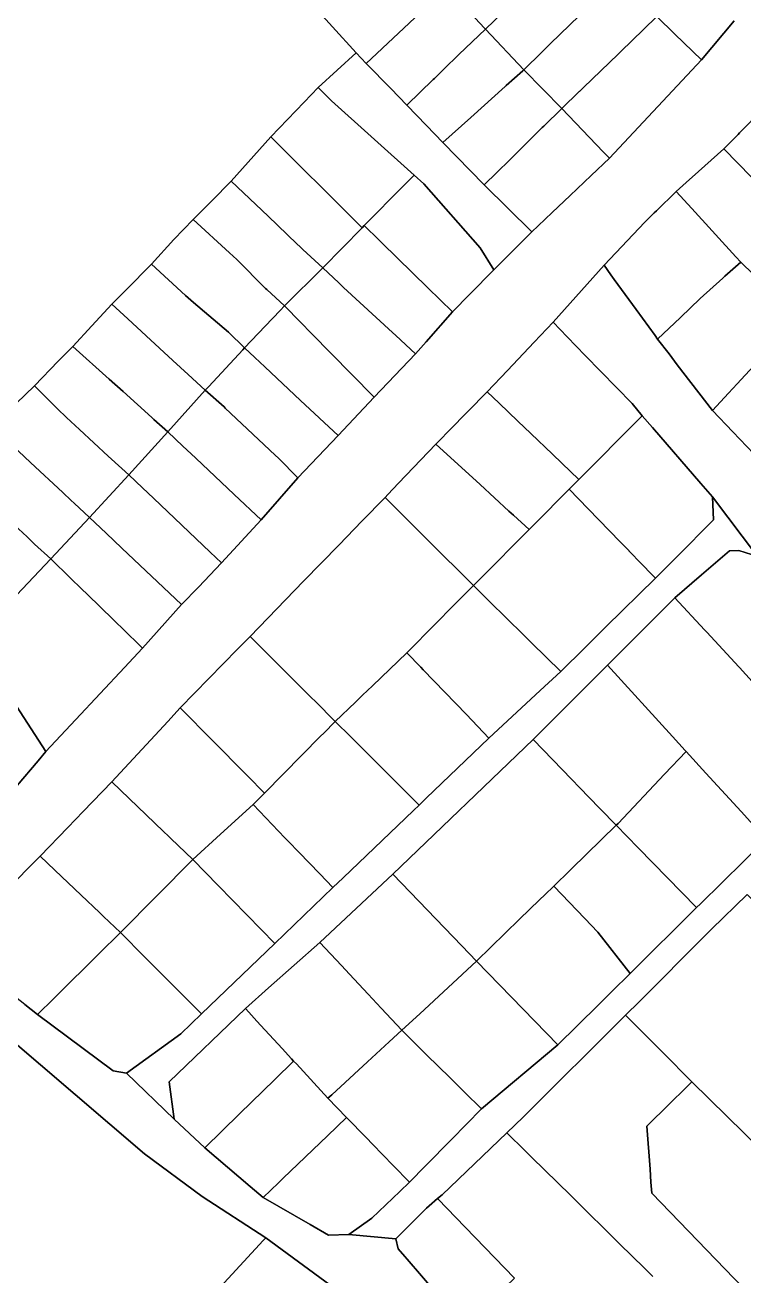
# Model space of a CAD drawing. Header units: inches. Extents: x 469561 to 471650, y 1000291 to 1003909.
# Drawn here: x 470900.6 to 471046.5, y 1000638 to 1000891.8 of the extents above; entities that cross this region are included whole.
import ezdxf

# ---------------------------------------------------------------- set-up
doc = ezdxf.new("R2010")
doc.units = ezdxf.units.IN
doc.header["$MEASUREMENT"] = 0
doc.layers.add('Gulele_10_08_New_Parcel', color=7, linetype='Continuous')

msp = doc.modelspace()

# ---------------------------------------------------------------- linework, layer by layer
at = {"layer": 'Gulele_10_08_New_Parcel'}
for points in [[(470986.2435, 1000899.2936), (470989.2101, 1000902.2234), (470989.5684, 1000902.5772), (470990.2793, 1000903.2793), (470990.8044, 1000903.7859), (470996.53, 1000909.3099), (470996.8093, 1000909.5793), (471002.8412, 1000916.5931), (471006.0794, 1000913.7277), (471010.5591, 1000909.7636), (471012.2435, 1000908.2731), (471007.0736, 1000903.3566), (471006.1258, 1000902.4552), (470999.1306, 1000895.8028), (470997.5545, 1000894.304), (470994.0292, 1000890.9514), (470993.8449, 1000891.1489)], [(470958.1973, 1000896.7063), (470965.7004, 1000903.4653), (470967.2567, 1000904.8673), (470968.3614, 1000905.8624), (470974.5667, 1000911.4523), (470978.1398, 1000907.7317), (470980.0081, 1000905.7863), (470986.2435, 1000899.2936), (470982.0561, 1000895.3855), (470981.8899, 1000895.2304), (470969.8143, 1000883.9603), (470967.8156, 1000886.1532)], [(470994.0292, 1000890.9514), (470997.5545, 1000894.304), (470999.1306, 1000895.8028), (471006.1258, 1000902.4552), (471007.0736, 1000903.3566), (471012.2435, 1000908.2731), (471015.1107, 1000905.5987), (471020.2929, 1000900.7648), (471014.7211, 1000895.3132), (471013.8638, 1000894.4744), (471013.0385, 1000893.6669), (471007.2695, 1000888.0224), (471006.8443, 1000887.6063), (471005.474, 1000886.2657), (471001.8404, 1000882.7104)], [(470969.8143, 1000883.9603), (470981.8899, 1000895.2304), (470982.0561, 1000895.3855), (470986.2435, 1000899.2936), (470993.8449, 1000891.1489), (470994.0292, 1000890.9514), (470988.6613, 1000885.762), (470985.5952, 1000882.7979), (470984.9355, 1000882.1602), (470983.6728, 1000880.9395), (470983.4123, 1000880.6876), (470978.0888, 1000875.5411), (470974.8058, 1000878.8815)], [(471001.8404, 1000882.7104), (471005.474, 1000886.2657), (471006.8443, 1000887.6063), (471007.2695, 1000888.0224), (471013.0385, 1000893.6669), (471013.8638, 1000894.4744), (471014.7211, 1000895.3132), (471020.2929, 1000900.7648), (471025.8456, 1000896.0147), (471028.8093, 1000893.4793), (471026.1155, 1000890.8755), (471021.5154, 1000886.429), (471020.9547, 1000885.887), (471013.9633, 1000879.1292), (471013.1939, 1000878.3855), (471013.0631, 1000878.2591), (471009.5421, 1000874.8557)], [(471009.5421, 1000874.8557), (471013.0631, 1000878.2591), (471013.1939, 1000878.3855), (471013.9633, 1000879.1292), (471020.9547, 1000885.887), (471021.5154, 1000886.429), (471026.1155, 1000890.8755), (471028.8093, 1000893.4793), (471032.4951, 1000889.9244), (471037.9034, 1000884.7084), (471019.2142, 1000864.7266), (471017.9435, 1000866.0573)], [(470978.0888, 1000875.5411), (470983.4123, 1000880.6876), (470983.6728, 1000880.9395), (470984.9355, 1000882.1602), (470985.5952, 1000882.7979), (470988.6613, 1000885.762), (470994.0292, 1000890.9514), (471001.8404, 1000882.7104), (471001.601, 1000882.4762), (470998.2799, 1000879.4933), (470998.073, 1000879.3075), (470991.0867, 1000873.0328), (470985.4, 1000867.9253), (470982.084, 1000871.3794)], [(470960.0817, 1000879.1002), (470967.8156, 1000886.1532), (470969.8143, 1000883.9603), (470974.8058, 1000878.8815), (470978.0888, 1000875.5411), (470982.084, 1000871.3794), (470985.4, 1000867.9253), (470993.7774, 1000859.3194), (471003.4495, 1000849.7996), (470995.737, 1000842.1173), (470992.9993, 1000846.5793), (470981.5293, 1000859.5793), (470979.5941, 1000861.294), (470962.7793, 1000876.3793), (470961.6314, 1000877.5371)], [(471042.4098, 1000866.6766), (471045.3393, 1000869.5793), (471045.6452, 1000869.8894), (471059.8393, 1000884.2793), (471067.9993, 1000877.7793), (471068.5593, 1000877.3253), (471072.8093, 1000873.8793), (471068.4701, 1000869.0838), (471067.0474, 1000867.5114), (471065.6566, 1000865.9743), (471060.1052, 1000859.8391), (471058.0909, 1000857.613), (471057.9113, 1000857.4145), (471057.3412, 1000856.8705), (471054.5648, 1000854.2214), (471053.4077, 1000855.4071), (471045.2965, 1000863.7186)], [(470985.4, 1000867.9253), (470991.0867, 1000873.0328), (470998.073, 1000879.3075), (470998.2799, 1000879.4933), (471001.601, 1000882.4762), (471001.8404, 1000882.7104), (471009.5421, 1000874.8557), (471005.911, 1000871.2773), (471005.5791, 1000870.9502), (470999.5006, 1000864.9597), (470998.9636, 1000864.4305), (470996.3764, 1000861.8808), (470993.7774, 1000859.3194)], [(470950.4753, 1000869.0597), (470957.2166, 1000876.1057), (470960.0817, 1000879.1002), (470961.6314, 1000877.5371), (470962.7793, 1000876.3793), (470979.5941, 1000861.294), (470978.0415, 1000859.7368), (470977.4996, 1000859.1933), (470969.4093, 1000851.0793), (470968.9886, 1000850.6491), (470965.7669, 1000853.8529), (470962.8948, 1000856.709), (470955.1328, 1000864.428)], [(470993.7774, 1000859.3194), (470996.3764, 1000861.8808), (470998.9636, 1000864.4305), (470999.5006, 1000864.9597), (471005.5791, 1000870.9502), (471005.911, 1000871.2773), (471009.5421, 1000874.8557), (471017.9435, 1000866.0573), (471019.2142, 1000864.7266), (471015.5306, 1000861.2388), (471011.2685, 1000857.2032), (471007.6056, 1000853.7349), (471004.7469, 1000851.028), (471003.4495, 1000849.7996)], [(470942.4241, 1000860.0755), (470950.4753, 1000869.0597), (470955.1328, 1000864.428), (470962.8948, 1000856.709), (470965.7669, 1000853.8529), (470968.9886, 1000850.6491), (470960.9993, 1000842.4793), (470956.982, 1000846.2503), (470956.4026, 1000846.7943), (470955.7793, 1000847.3793), (470949.9104, 1000852.9586)], [(471032.7682, 1000857.977), (471034.7808, 1000859.793), (471037.2846, 1000862.0522), (471042.4098, 1000866.6766), (471045.2965, 1000863.7186), (471053.4077, 1000855.4071), (471054.5648, 1000854.2214), (471058.0574, 1000850.7809), (471061.4009, 1000847.4873), (471065.4224, 1000843.5259), (471066.8548, 1000842.1149), (471057.5355, 1000832.3106), (471051.9295, 1000837.781), (471051.0319, 1000838.6568), (471045.8741, 1000843.6898), (471044.8907, 1000844.7618), (471035.9283, 1000854.532)], [(470969.4093, 1000851.0793), (470977.4996, 1000859.1933), (470978.0415, 1000859.7368), (470979.5941, 1000861.294), (470981.5293, 1000859.5793), (470992.9993, 1000846.5793), (470995.737, 1000842.1173), (470990.8782, 1000837.1537), (470987.3793, 1000833.5793), (470984.8525, 1000836.04), (470982.3724, 1000838.4553), (470972.9736, 1000847.6082), (470972.4761, 1000848.0927)], [(470934.7078, 1000852.287), (470938.4893, 1000856.1039), (470942.4241, 1000860.0755), (470949.9104, 1000852.9586), (470955.7793, 1000847.3793), (470956.4026, 1000846.7943), (470956.982, 1000846.2503), (470960.9993, 1000842.4793), (470953.2493, 1000834.7793), (470949.6293, 1000838.0793), (470949.4186, 1000838.2929), (470943.603, 1000844.1887), (470942.109, 1000845.5488)], [(471018.1593, 1000843.0793), (471026.3793, 1000851.7793), (471028.2903, 1000853.6338), (471028.7493, 1000854.0793), (471032.7682, 1000857.977), (471035.9283, 1000854.532), (471044.8907, 1000844.7618), (471045.8741, 1000843.6898), (471042.6534, 1000840.7977), (471042.2292, 1000840.4168), (471037.6055, 1000836.265), (471033.6128, 1000832.4549), (471028.9995, 1000828.0527), (471028.4993, 1000828.7793), (471024.6249, 1000834.0567), (471020.1565, 1000840.1432), (471019.4693, 1000841.0793)], [(470926.2518, 1000843.2803), (470930.7793, 1000848.2793), (470934.7078, 1000852.287), (470942.109, 1000845.5488), (470943.603, 1000844.1887), (470949.4186, 1000838.2929), (470949.6293, 1000838.0793), (470953.2493, 1000834.7793), (470952.3925, 1000833.8824), (470949.3236, 1000830.6699), (470945.1293, 1000826.2793), (470941.8996, 1000829.425), (470934.7553, 1000835.4496), (470933.1645, 1000836.9146)], [(470960.9993, 1000842.4793), (470968.9886, 1000850.6491), (470969.4093, 1000851.0793), (470972.4761, 1000848.0927), (470972.9736, 1000847.6082), (470982.3724, 1000838.4553), (470984.8525, 1000836.04), (470987.3793, 1000833.5793), (470981.9884, 1000827.5261), (470979.8093, 1000825.0793), (470975.8265, 1000828.7635), (470975.1633, 1000829.3771), (470965.2552, 1000838.5425), (470964.2508, 1000839.4716)], [(471028.9995, 1000828.0527), (471033.6128, 1000832.4549), (471037.6055, 1000836.265), (471042.2292, 1000840.4168), (471042.6534, 1000840.7977), (471045.8741, 1000843.6898), (471051.0319, 1000838.6568), (471051.9295, 1000837.781), (471057.5355, 1000832.3106), (471054.9393, 1000829.5793), (471053.7416, 1000828.2816), (471051.7176, 1000826.0886), (471050.9412, 1000825.2474), (471045.1267, 1000818.9473), (471043.4022, 1000817.0788), (471040.1367, 1000813.5406), (471032.9957, 1000822.8455), (471031.3171, 1000825.0328)], [(470918.193, 1000835.1482), (470921.0947, 1000838.0762), (470926.2518, 1000843.2803), (470933.1645, 1000836.9146), (470934.7553, 1000835.4496), (470941.8996, 1000829.425), (470945.1293, 1000826.2793), (470944.7653, 1000825.888), (470937.8529, 1000818.4572), (470937.1293, 1000817.6793), (470933.6832, 1000820.8583), (470930.5884, 1000823.7133), (470925.169, 1000828.7128), (470921.4353, 1000832.1571)], [(470953.2493, 1000834.7793), (470960.9993, 1000842.4793), (470964.2508, 1000839.4716), (470965.2552, 1000838.5425), (470975.1633, 1000829.3771), (470975.8265, 1000828.7635), (470979.8093, 1000825.0793), (470971.4393, 1000816.2793), (470966.8567, 1000820.94), (470958.7246, 1000829.2107), (470956.4654, 1000831.5084)], [(470910.2742, 1000826.5789), (470914.1476, 1000830.7705), (470918.193, 1000835.1482), (470921.4353, 1000832.1571), (470925.169, 1000828.7128), (470930.5884, 1000823.7133), (470933.6832, 1000820.8583), (470937.1293, 1000817.6793), (470929.5406, 1000809.2447), (470926.7526, 1000811.7531), (470926.3057, 1000812.1551), (470920.4908, 1000817.3869), (470917.6481, 1000819.9445)], [(470945.1293, 1000826.2793), (470949.3236, 1000830.6699), (470952.3925, 1000833.8824), (470953.2493, 1000834.7793), (470956.4654, 1000831.5084), (470958.7246, 1000829.2107), (470966.8567, 1000820.94), (470971.4393, 1000816.2793), (470964.1293, 1000808.4793), (470956.5234, 1000815.6049), (470949.2373, 1000822.4307), (470947.2395, 1000824.3024)], [(470994.4069, 1000817.3607), (470998.5166, 1000821.6976), (471000.6846, 1000823.9854), (471003.9302, 1000827.4104), (471007.7681, 1000831.4605), (471010.6314, 1000828.522), (471014.3184, 1000824.7383), (471023.8302, 1000814.977), (471025.8593, 1000812.5119), (471022.3603, 1000808.9947), (471022.0646, 1000808.6975), (471016.2358, 1000802.8385), (471012.9942, 1000799.58), (471009.5321, 1000802.8919), (471007.6512, 1000804.6911), (471003.2494, 1000808.9019), (471000.6357, 1000811.4022), (470996.7984, 1000815.073)], [(471040.1367, 1000813.5406), (471043.4022, 1000817.0788), (471045.1267, 1000818.9473), (471050.9412, 1000825.2474), (471051.7176, 1000826.0886), (471053.7416, 1000828.2816), (471054.9393, 1000829.5793), (471056.2652, 1000828.2457), (471057.8128, 1000826.689), (471067.4735, 1000816.9718), (471064.2683, 1000813.9013), (471054.0864, 1000804.1471), (471048.6865, 1000804.6534), (471048.5563, 1000804.7887), (471044.292, 1000809.2213)], [(470902.4993, 1000818.5793), (470907.3224, 1000823.5418), (470910.2742, 1000826.5789), (470917.6481, 1000819.9445), (470920.4908, 1000817.3869), (470926.3057, 1000812.1551), (470926.7526, 1000811.7531), (470929.5406, 1000809.2447), (470921.6399, 1000800.5324), (470918.0998, 1000803.7128), (470917.4693, 1000804.2793), (470911.634, 1000809.697), (470908.9929, 1000812.1491), (470907.1293, 1000813.8793)], [(470937.1293, 1000817.6793), (470937.8529, 1000818.4572), (470944.7653, 1000825.888), (470945.1293, 1000826.2793), (470947.2395, 1000824.3024), (470949.2373, 1000822.4307), (470956.5234, 1000815.6049), (470964.1293, 1000808.4793), (470955.9393, 1000799.8793), (470951.9993, 1000803.8793), (470951.3247, 1000804.5154), (470941.198, 1000814.0637), (470940.9693, 1000814.2793)], [(470894.2493, 1000809.9793), (470896.3762, 1000812.3426), (470898.5031, 1000814.7058), (470898.7493, 1000814.9793), (470902.4993, 1000818.5793), (470907.1293, 1000813.8793), (470908.9929, 1000812.1491), (470911.634, 1000809.697), (470917.4693, 1000804.2793), (470918.0998, 1000803.7128), (470921.6399, 1000800.5324), (470913.6267, 1000791.8793), (470910.5673, 1000794.737), (470909.9316, 1000795.3308), (470908.2337, 1000796.9168), (470901.7063, 1000803.0138)], [(470929.5406, 1000809.2447), (470937.1293, 1000817.6793), (470940.9693, 1000814.2793), (470941.198, 1000814.0637), (470951.3247, 1000804.5154), (470951.9993, 1000803.8793), (470955.9393, 1000799.8793), (470948.4804, 1000791.3871), (470943.034, 1000796.5223), (470935.2281, 1000803.8821), (470933.4493, 1000805.5593), (470932.6326, 1000806.3294)], [(470983.9998, 1000806.7522), (470984.7552, 1000807.5222), (470986.6382, 1000809.4417), (470994.4069, 1000817.3607), (470996.7984, 1000815.073), (471000.6357, 1000811.4022), (471003.2494, 1000808.9019), (471007.6512, 1000804.6911), (471009.5321, 1000802.8919), (471012.9942, 1000799.58), (471011.0293, 1000797.5793), (471004.0187, 1000790.5297), (471002.8959, 1000789.4006), (470999.7259, 1000792.3115), (470998.8172, 1000793.1459), (470992.955, 1000798.5289)], [(471011.0293, 1000797.5793), (471012.9942, 1000799.58), (471016.2358, 1000802.8385), (471022.0646, 1000808.6975), (471022.3603, 1000808.9947), (471025.8593, 1000812.5119), (471027.9383, 1000810.114), (471037.7717, 1000798.7725), (471040.1559, 1000796.0226), (471040.3093, 1000791.3793), (471038.7191, 1000789.7705), (471034.4245, 1000785.4258), (471028.586, 1000779.5192), (471027.8939, 1000780.2311), (471025.6999, 1000782.488), (471023.2149, 1000785.0443), (471023.1263, 1000785.1354), (471021.4244, 1000786.8861), (471014.8739, 1000793.6245)], [(470886.8448, 1000800.9653), (470894.2493, 1000809.9793), (470901.7063, 1000803.0138), (470908.2337, 1000796.9168), (470909.9316, 1000795.3308), (470910.5673, 1000794.737), (470913.6267, 1000791.8793), (470905.7788, 1000783.4543), (470902.5212, 1000786.467), (470900.9725, 1000787.8993), (470893.8879, 1000794.4515), (470892.2588, 1000795.9582)], [(470921.6399, 1000800.5324), (470929.5406, 1000809.2447), (470932.6326, 1000806.3294), (470933.4493, 1000805.5593), (470935.2281, 1000803.8821), (470943.034, 1000796.5223), (470948.4804, 1000791.3871), (470940.4716, 1000782.6748), (470938.1766, 1000784.8511), (470926.6335, 1000795.7971), (470924.4375, 1000797.8795)], [(470973.6599, 1000795.9423), (470974.2001, 1000796.5071), (470976.383, 1000798.7891), (470983.9998, 1000806.7522), (470992.955, 1000798.5289), (470998.8172, 1000793.1459), (470999.7259, 1000792.3115), (471002.8959, 1000789.4006), (470992.9728, 1000779.4223), (470991.5952, 1000778.037), (470982.3022, 1000787.3144)], [(470878.8359, 1000793.4435), (470886.8448, 1000800.9653), (470892.2588, 1000795.9582), (470893.8879, 1000794.4515), (470900.9725, 1000787.8993), (470902.5212, 1000786.467), (470905.7788, 1000783.4543), (470897.7193, 1000774.8793), (470894.5619, 1000777.9833), (470893.8324, 1000778.7005), (470892.8674, 1000779.6492), (470886.7786, 1000785.6351)], [(470913.6267, 1000791.8793), (470921.6399, 1000800.5324), (470924.4375, 1000797.8795), (470926.6335, 1000795.7971), (470938.1766, 1000784.8511), (470940.4716, 1000782.6748), (470935.7919, 1000777.7399), (470932.3545, 1000774.233), (470920.2475, 1000785.6408), (470917.0489, 1000788.6547)], [(470946.266, 1000767.7427), (470957.1354, 1000778.9318), (470964.313, 1000786.3205), (470968.9724, 1000791.1169), (470973.6599, 1000795.9423), (470982.3022, 1000787.3144), (470991.5952, 1000778.037), (470988.0305, 1000774.4443), (470978.6641, 1000765.0045), (470978.09, 1000764.4259), (470971.1067, 1000757.7299), (470969.0932, 1000755.7994), (470967.6474, 1000754.413), (470963.5536, 1000750.4877), (470959.4397, 1000754.5938), (470958.7326, 1000755.2996), (470953.7509, 1000760.2719), (470950.6225, 1000763.3945)], [(470991.5952, 1000778.037), (470992.9728, 1000779.4223), (471002.8959, 1000789.4006), (471004.0187, 1000790.5297), (471011.0293, 1000797.5793), (471014.8739, 1000793.6245), (471021.4244, 1000786.8861), (471023.1263, 1000785.1354), (471023.2149, 1000785.0443), (471025.6999, 1000782.488), (471027.8939, 1000780.2311), (471028.586, 1000779.5192), (471018.5047, 1000769.6402), (471015.0466, 1000766.2515), (471014.1937, 1000765.4157), (471009.3173, 1000760.6371), (471003.4001, 1000766.4468), (471001.5604, 1000768.253), (470998.5069, 1000771.251), (470994.6902, 1000774.9983)], [(470905.7788, 1000783.4543), (470913.6267, 1000791.8793), (470917.0489, 1000788.6547), (470920.2475, 1000785.6408), (470932.3545, 1000774.233), (470924.3998, 1000765.3584), (470920.2702, 1000769.3715), (470919.1145, 1000770.4946), (470918.4341, 1000771.1558), (470913.2341, 1000776.2092), (470912.035, 1000777.3746), (470909.7813, 1000779.5647)], [(470860.052, 1000780.4475), (470866.4127, 1000788.2596), (470870.0153, 1000785.3264), (470873.1014, 1000782.4872), (470878.7656, 1000777.2761), (470880.9364, 1000775.279), (470885.0797, 1000771.4671), (470886.1884, 1000770.4471), (470888.9341, 1000767.9211), (470890.308, 1000766.6571), (470893.5346, 1000761.6968), (470893.7141, 1000761.4209), (470904.8105, 1000744.3622), (470903.2054, 1000742.4734), (470898.984, 1000737.5059), (470882.8946, 1000751.6986), (470867.6554, 1000762.2941), (470866.803, 1000766.0625), (470866.4127, 1000767.7881), (470865.6477, 1000769.3106), (470864.5039, 1000771.587), (470861.7388, 1000777.0904)], [(471032.4693, 1000775.5793), (471037.8889, 1000780.2241), (471043.5661, 1000785.0897), (471045.476, 1000785.1661), (471048.0599, 1000784.3392), (471049.2957, 1000783.9438), (471050.2903, 1000782.7715), (471058.3574, 1000773.2625), (471060.3793, 1000770.8793), (471060.8948, 1000770.2597), (471058.5521, 1000768.1111), (471048.1593, 1000758.5793), (471045.6062, 1000761.4266), (471045.4693, 1000761.5793), (471038.9692, 1000768.5795), (471038.4988, 1000769.086)], [(470890.308, 1000766.6571), (470897.7193, 1000774.8793), (470905.7788, 1000783.4543), (470909.7813, 1000779.5647), (470912.035, 1000777.3746), (470913.2341, 1000776.2092), (470918.4341, 1000771.1558), (470919.1145, 1000770.4946), (470920.2702, 1000769.3715), (470924.3998, 1000765.3584), (470920.7357, 1000761.4311), (470910.8981, 1000750.887), (470908.781, 1000748.6179), (470904.8105, 1000744.3622), (470893.7141, 1000761.4209), (470893.5346, 1000761.6968)], [(470978.09, 1000764.4259), (470978.6641, 1000765.0045), (470988.0305, 1000774.4443), (470991.5952, 1000778.037), (470994.6902, 1000774.9983), (470998.5069, 1000771.251), (471001.5604, 1000768.253), (471003.4001, 1000766.4468), (471009.3173, 1000760.6371), (471005.167, 1000756.7772), (470994.756, 1000747.0946), (470990.1678, 1000751.866), (470981.4267, 1000760.956), (470980.8921, 1000761.5119)], [(471018.8093, 1000761.8793), (471022.3139, 1000765.3942), (471032.4693, 1000775.5793), (471038.4988, 1000769.086), (471038.9692, 1000768.5795), (471045.4693, 1000761.5793), (471045.6062, 1000761.4266), (471048.1593, 1000758.5793), (471048.8731, 1000757.882), (471050.9807, 1000755.8233), (471057.7745, 1000749.1869), (471060.1202, 1000746.8956), (471066.2793, 1000740.8793), (471051.05, 1000726.5721), (471045.9238, 1000732.1859), (471038.8027, 1000739.9843), (471034.786, 1000744.383), (471034.6127, 1000744.5728), (471032.035, 1000747.3956)], [(470932.099, 1000753.24), (470943.6972, 1000765.113), (470946.266, 1000767.7427), (470950.6225, 1000763.3945), (470953.7509, 1000760.2719), (470958.7326, 1000755.2996), (470959.4397, 1000754.5938), (470963.5536, 1000750.4877), (470961.2024, 1000748.1037), (470960.5891, 1000747.4818), (470949.2037, 1000735.9373), (470948.5862, 1000736.5619), (470946.3273, 1000738.847), (470942.6325, 1000742.5845), (470941.4109, 1000743.8203), (470938.7535, 1000746.5085)], [(470963.5536, 1000750.4877), (470967.6474, 1000754.413), (470969.0932, 1000755.7994), (470971.1067, 1000757.7299), (470978.09, 1000764.4259), (470980.8921, 1000761.5119), (470981.4267, 1000760.956), (470990.1678, 1000751.866), (470994.756, 1000747.0946), (470982.0211, 1000734.8903), (470980.5932, 1000733.5219), (470978.4186, 1000735.6871), (470976.5928, 1000737.505), (470975.867, 1000738.2276), (470972.4956, 1000741.5844), (470966.7018, 1000747.3531)], [(471003.7466, 1000746.8345), (471004.1, 1000747.1741), (471018.8093, 1000761.8793), (471032.035, 1000747.3956), (471034.6127, 1000744.5728), (471034.786, 1000744.383), (471030.3999, 1000739.7527), (471020.9534, 1000729.7803), (471020.5849, 1000729.4216), (471017.3371, 1000732.7802), (471015.056, 1000735.1392), (471009.7039, 1000740.6739)], [(470918.2006, 1000738.2001), (470929.5458, 1000750.4771), (470932.099, 1000753.24), (470938.7535, 1000746.5085), (470941.4109, 1000743.8203), (470942.6325, 1000742.5845), (470946.3273, 1000738.847), (470948.5862, 1000736.5619), (470949.2037, 1000735.9373), (470946.8965, 1000733.5979), (470940.2701, 1000727.5758), (470934.6379, 1000722.4572), (470930.191, 1000726.7162), (470929.6758, 1000727.2097), (470928.7131, 1000728.1317)], [(470946.8965, 1000733.5979), (470949.2037, 1000735.9373), (470960.5891, 1000747.4818), (470961.2024, 1000748.1037), (470963.5536, 1000750.4877), (470966.7018, 1000747.3531), (470972.4956, 1000741.5844), (470975.867, 1000738.2276), (470976.5928, 1000737.505), (470978.4186, 1000735.6871), (470980.5932, 1000733.5219), (470979.4496, 1000732.4312), (470977.8215, 1000730.8783), (470965.1303, 1000718.7737), (470963.0373, 1000716.7774), (470960.3911, 1000719.535), (470956.1406, 1000723.9645), (470954.0633, 1000726.1292), (470953.3272, 1000726.8964)], [(470975.2697, 1000719.4671), (471003.7466, 1000746.8345), (471009.7039, 1000740.6739), (471015.056, 1000735.1392), (471017.3371, 1000732.7802), (471020.5849, 1000729.4216), (471011.505, 1000720.5832), (471011.2145, 1000720.3004), (471007.9034, 1000717.0774), (471006.0688, 1000715.2916), (471005.0273, 1000714.2778), (471000.9705, 1000710.3289), (470992.2292, 1000701.8201), (470989.228, 1000704.9429)], [(471020.5849, 1000729.4216), (471020.9534, 1000729.7803), (471030.3999, 1000739.7527), (471034.786, 1000744.383), (471038.8027, 1000739.9843), (471045.9238, 1000732.1859), (471051.05, 1000726.5721), (471046.5154, 1000722.1284), (471037.6893, 1000713.4793), (471036.901, 1000712.6998), (471025.0526, 1000724.8429)], [(470903.6308, 1000723.1603), (470909.2626, 1000728.9738), (470912.3795, 1000732.1912), (470918.2006, 1000738.2001), (470928.7131, 1000728.1317), (470929.6758, 1000727.2097), (470930.191, 1000726.7162), (470934.6379, 1000722.4572), (470919.9463, 1000707.6505), (470916.5033, 1000710.9235), (470915.6645, 1000711.7208), (470911.9897, 1000715.2142), (470906.602, 1000720.3358)], [(470934.6379, 1000722.4572), (470940.2701, 1000727.5758), (470946.8965, 1000733.5979), (470953.3272, 1000726.8964), (470954.0633, 1000726.1292), (470956.1406, 1000723.9645), (470960.3911, 1000719.535), (470963.0373, 1000716.7774), (470951.31, 1000705.4228), (470948.4977, 1000708.2962), (470939.7595, 1000717.2243)], [(471007.9034, 1000717.0774), (471011.2145, 1000720.3004), (471011.505, 1000720.5832), (471020.5849, 1000729.4216), (471025.0526, 1000724.8429), (471036.901, 1000712.6998), (471023.4081, 1000699.359), (471016.825, 1000707.7529), (471014.2202, 1000710.4753)], [(470889.5309, 1000708.9262), (470903.6308, 1000723.1603), (470906.602, 1000720.3358), (470911.9897, 1000715.2142), (470915.6645, 1000711.7208), (470916.5033, 1000710.9235), (470919.9463, 1000707.6505), (470919.4773, 1000707.1871), (470916.0608, 1000703.8114), (470906.3925, 1000694.2587), (470903.0936, 1000690.9992), (470900.5157, 1000693.0208), (470890.3366, 1000701.0034), (470889.6998, 1000707.265)], [(470919.9463, 1000707.6505), (470934.6379, 1000722.4572), (470939.7595, 1000717.2243), (470948.4977, 1000708.2962), (470951.31, 1000705.4228), (470936.3793, 1000691.1793), (470924.9023, 1000702.683)], [(470960.4492, 1000705.6398), (470975.2697, 1000719.4671), (470989.228, 1000704.9429), (470992.2292, 1000701.8201), (470980.6885, 1000691.1534), (470977.0781, 1000687.8165), (470972.9011, 1000692.2935), (470970.2413, 1000695.1444), (470966.4242, 1000699.2356), (470964.8107, 1000700.965)], [(470992.2292, 1000701.8201), (471000.9705, 1000710.3289), (471005.0273, 1000714.2778), (471006.0688, 1000715.2916), (471007.9034, 1000717.0774), (471014.2202, 1000710.4753), (471016.825, 1000707.7529), (471023.4081, 1000699.359), (471019.6783, 1000695.6712), (471017.1123, 1000693.1341), (471012.6324, 1000688.7046), (471008.741, 1000684.8571)], [(471022.5006, 1000690.8854), (471023.2352, 1000691.6169), (471024.5496, 1000692.9313), (471039.4939, 1000707.8755), (471039.9401, 1000708.3217), (471047.1893, 1000715.3793), (471058.4949, 1000703.8472), (471065.9496, 1000696.2433), (471066.8012, 1000695.4109), (471083.3418, 1000679.242), (471089.3393, 1000673.3793), (471064.7093, 1000649.968), (471064.296, 1000649.5757), (471035.9494, 1000677.3514), (471030.0759, 1000683.3348)], [(470903.0936, 1000690.9992), (470906.3925, 1000694.2587), (470916.0608, 1000703.8114), (470919.4773, 1000707.1871), (470919.9463, 1000707.6505), (470924.9023, 1000702.683), (470936.3793, 1000691.1793), (470932.1893, 1000687.0793), (470921.1548, 1000679.1151), (470918.4948, 1000679.5636)], [(470945.3179, 1000692.228), (470950.0228, 1000696.3983), (470960.4492, 1000705.6398), (470964.8107, 1000700.965), (470966.4242, 1000699.2356), (470970.2413, 1000695.1444), (470972.9011, 1000692.2935), (470977.0781, 1000687.8165), (470974.5203, 1000685.4665), (470970.1194, 1000681.4232), (470962.8371, 1000674.7326), (470962.0535, 1000674.0126), (470955.653, 1000680.9791), (470955.1034, 1000681.5772), (470954.6917, 1000682.0253), (470952.7914, 1000684.0937), (470948.467, 1000688.8004), (470947.6572, 1000689.6818), (470946.0176, 1000691.4664)], [(470977.0781, 1000687.8165), (470980.6885, 1000691.1534), (470992.2292, 1000701.8201), (471008.741, 1000684.8571), (470993.2493, 1000671.8793), (470989.7952, 1000675.2834), (470986.8223, 1000678.2133), (470982.1756, 1000682.7927), (470980.2463, 1000684.6941)], [(470929.8093, 1000677.3793), (470945.3179, 1000692.228), (470946.0176, 1000691.4664), (470947.6572, 1000689.6818), (470948.467, 1000688.8004), (470952.7914, 1000684.0937), (470954.6917, 1000682.0253), (470955.1034, 1000681.5772), (470951.283, 1000677.845), (470944.1272, 1000670.8546), (470937.0893, 1000663.9793), (470930.8793, 1000669.7793)], [(470962.0535, 1000674.0126), (470962.8371, 1000674.7326), (470970.1194, 1000681.4232), (470974.5203, 1000685.4665), (470977.0781, 1000687.8165), (470980.2463, 1000684.6941), (470982.1756, 1000682.7927), (470986.8223, 1000678.2133), (470989.7952, 1000675.2834), (470993.2493, 1000671.8793), (470987.146, 1000665.6573), (470981.8884, 1000660.2974), (470978.6311, 1000656.9767), (470975.3354, 1000660.3636), (470971.081, 1000664.7356), (470969.8774, 1000665.9724), (470965.8556, 1000670.1054)], [(470937.0893, 1000663.9793), (470944.1272, 1000670.8546), (470951.283, 1000677.845), (470955.1034, 1000681.5772), (470955.653, 1000680.9791), (470962.0535, 1000674.0126), (470965.8556, 1000670.1054), (470961.9693, 1000666.3929), (470953.0041, 1000657.8284), (470952.0236, 1000656.8917), (470948.9137, 1000653.9209), (470946.2904, 1000656.1524)], [(471026.8093, 1000668.3793), (471031.3986, 1000672.8843), (471034.7279, 1000676.1523), (471035.9494, 1000677.3514), (471064.296, 1000649.5757), (471063.9754, 1000649.2714), (471060.7964, 1000646.2539), (471048.285, 1000633.6128), (471027.8189, 1000654.7439), (471027.6516, 1000657.0037), (471027.4561, 1000659.6437)], [(470948.9137, 1000653.9209), (470952.0236, 1000656.8917), (470953.0041, 1000657.8284), (470961.9693, 1000666.3929), (470965.8556, 1000670.1054), (470969.8774, 1000665.9724), (470971.081, 1000664.7356), (470975.3354, 1000660.3636), (470978.6311, 1000656.9767), (470976.6761, 1000655.1147), (470970.9693, 1000649.6793), (470966.3093, 1000646.3793), (470962.1959, 1000646.2571), (470958.4679, 1000648.4046)], [(470975.8708, 1000645.4748), (470982.1047, 1000651.7086), (470982.5935, 1000652.1974), (470984.3189, 1000653.6573), (470986.3206, 1000651.588), (470987.9523, 1000649.9012), (470999.9232, 1000637.526), (470996.2769, 1000633.9905), (470989.8554, 1000627.7641), (470983.9915, 1000634.5862), (470978.1497, 1000641.3828), (470977.6894, 1000641.9182), (470976.3282, 1000643.5019)], [(470931.5905, 1000626.3642), (470948.9451, 1000645.1378), (470949.4477, 1000645.6815), (470964.7597, 1000634.472), (470955.8093, 1000624.8793), (470948.437, 1000617.604), (470947.3727, 1000616.7445), (470942.6183, 1000612.9046), (470940.6194, 1000615.3443), (470934.4365, 1000622.8906)]]:
    msp.add_lwpolyline(points, close=True, dxfattribs=at)
for points in [[(470958.1973, 1000896.7063), (470967.8156, 1000886.1532), (470960.0817, 1000879.1002), (470957.2166, 1000876.1057), (470950.4753, 1000869.0597), (470942.4241, 1000860.0755), (470938.4893, 1000856.1039), (470934.7078, 1000852.287), (470930.7793, 1000848.2793), (470926.2518, 1000843.2803), (470921.0947, 1000838.0762), (470918.193, 1000835.1482), (470914.1476, 1000830.7705), (470910.2742, 1000826.5789), (470907.3224, 1000823.5418), (470902.4993, 1000818.5793), (470898.7493, 1000814.9793)], [(470898.984, 1000737.5059), (470903.2054, 1000742.4734), (470904.8105, 1000744.3622), (470908.781, 1000748.6179), (470910.8981, 1000750.887), (470920.7357, 1000761.4311), (470924.3998, 1000765.3584), (470932.3545, 1000774.233), (470935.7919, 1000777.7399), (470940.4716, 1000782.6748), (470948.4804, 1000791.3871), (470955.9393, 1000799.8793), (470964.1293, 1000808.4793), (470971.4393, 1000816.2793), (470979.8093, 1000825.0793), (470981.9884, 1000827.5261), (470987.3793, 1000833.5793), (470990.8782, 1000837.1537), (470995.737, 1000842.1173), (471003.4495, 1000849.7996), (471004.7469, 1000851.028), (471007.6056, 1000853.7349), (471011.2685, 1000857.2032), (471015.5306, 1000861.2388), (471019.2142, 1000864.7266), (471037.9034, 1000884.7084), (471044.5252, 1000892.5929)], [(471044.5252, 1000892.5929), (471037.9034, 1000884.7084), (471032.4951, 1000889.9244), (471028.8093, 1000893.4793)], [(471059.8393, 1000884.2793), (471045.6452, 1000869.8894), (471045.3393, 1000869.5793), (471042.4098, 1000866.6766), (471037.2846, 1000862.0522), (471034.7808, 1000859.793), (471032.7682, 1000857.977), (471028.7493, 1000854.0793), (471028.2903, 1000853.6338), (471026.3793, 1000851.7793), (471018.1593, 1000843.0793), (471007.7681, 1000831.4605), (471003.9302, 1000827.4104), (471000.6846, 1000823.9854), (470998.5166, 1000821.6976), (470994.4069, 1000817.3607), (470986.6382, 1000809.4417), (470984.7552, 1000807.5222), (470983.9998, 1000806.7522), (470976.383, 1000798.7891), (470974.2001, 1000796.5071), (470973.6599, 1000795.9423), (470968.9724, 1000791.1169), (470964.313, 1000786.3205), (470957.1354, 1000778.9318), (470946.266, 1000767.7427), (470943.6972, 1000765.113), (470932.099, 1000753.24), (470929.5458, 1000750.4771), (470918.2006, 1000738.2001), (470912.3795, 1000732.1912), (470909.2626, 1000728.9738), (470903.6308, 1000723.1603), (470889.5309, 1000708.9262)], [(471049.2957, 1000783.9438), (471040.1559, 1000796.0226), (471037.7717, 1000798.7725), (471027.9383, 1000810.114), (471025.8593, 1000812.5119), (471023.8302, 1000814.977), (471014.3184, 1000824.7383), (471010.6314, 1000828.522), (471007.7681, 1000831.4605), (471018.1593, 1000843.0793), (471019.4693, 1000841.0793), (471020.1565, 1000840.1432), (471024.6249, 1000834.0567), (471028.4993, 1000828.7793), (471028.9995, 1000828.0527), (471031.3171, 1000825.0328), (471032.9957, 1000822.8455), (471040.1367, 1000813.5406), (471044.292, 1000809.2213), (471048.5563, 1000804.7887)], [(471048.0599, 1000784.3392), (471045.476, 1000785.1661), (471043.5661, 1000785.0897), (471037.8889, 1000780.2241), (471032.4693, 1000775.5793), (471022.3139, 1000765.3942), (471018.8093, 1000761.8793), (471004.1, 1000747.1741), (471003.7466, 1000746.8345), (470975.2697, 1000719.4671), (470960.4492, 1000705.6398), (470950.0228, 1000696.3983), (470945.3179, 1000692.228), (470929.8093, 1000677.3793), (470930.8793, 1000669.7793), (470921.1548, 1000679.1151), (470932.1893, 1000687.0793), (470936.3793, 1000691.1793), (470951.31, 1000705.4228), (470963.0373, 1000716.7774), (470965.1303, 1000718.7737), (470977.8215, 1000730.8783), (470979.4496, 1000732.4312), (470980.5932, 1000733.5219), (470982.0211, 1000734.8903), (470994.756, 1000747.0946), (471005.167, 1000756.7772), (471009.3173, 1000760.6371), (471014.1937, 1000765.4157), (471015.0466, 1000766.2515), (471018.5047, 1000769.6402), (471028.586, 1000779.5192), (471034.4245, 1000785.4258), (471038.7191, 1000789.7705), (471040.3093, 1000791.3793), (471040.1559, 1000796.0226), (471049.2957, 1000783.9438)], [(471047.1893, 1000715.3793), (471039.9401, 1000708.3217), (471039.4939, 1000707.8755), (471024.5496, 1000692.9313), (471023.2352, 1000691.6169), (471022.5006, 1000690.8854), (471001.7249, 1000670.1967), (470998.384, 1000667.0382), (470985.2419, 1000654.4383), (470984.3189, 1000653.6573), (470982.5935, 1000652.1974), (470982.1047, 1000651.7086), (470975.8708, 1000645.4748), (470966.3093, 1000646.3793), (470970.9693, 1000649.6793), (470976.6761, 1000655.1147), (470978.6311, 1000656.9767), (470981.8884, 1000660.2974), (470987.146, 1000665.6573), (470993.2493, 1000671.8793), (471008.741, 1000684.8571), (471012.6324, 1000688.7046), (471017.1123, 1000693.1341), (471019.6783, 1000695.6712), (471023.4081, 1000699.359), (471036.901, 1000712.6998), (471037.6893, 1000713.4793), (471046.5154, 1000722.1284), (471051.05, 1000726.5721)], [(470900.5157, 1000693.0208), (470903.0936, 1000690.9992), (470918.4948, 1000679.5636), (470921.1548, 1000679.1151), (470930.8793, 1000669.7793), (470937.0893, 1000663.9793), (470946.2904, 1000656.1524), (470948.9137, 1000653.9209), (470958.4679, 1000648.4046), (470962.1959, 1000646.2571), (470966.3093, 1000646.3793), (470975.8708, 1000645.4748), (470976.3282, 1000643.5019), (470977.6894, 1000641.9182), (470978.1497, 1000641.3828), (470983.9915, 1000634.5862)], [(471028.022, 1000637.862), (471026.9508, 1000638.9165), (471023.1316, 1000642.6762), (471021.9462, 1000643.8431), (471019.8447, 1000645.9119), (471018.3228, 1000647.4101), (471014.7403, 1000650.9367), (471011.2817, 1000654.3415), (471003.4787, 1000662.0229), (471002.1208, 1000663.3597), (470998.384, 1000667.0382), (471001.7249, 1000670.1967), (471022.5006, 1000690.8854), (471030.0759, 1000683.3348), (471035.9494, 1000677.3514), (471034.7279, 1000676.1523), (471031.3986, 1000672.8843), (471026.8093, 1000668.3793), (471027.4561, 1000659.6437), (471027.6516, 1000657.0037), (471027.8189, 1000654.7439), (471048.285, 1000633.6128)], [(470888.6725, 1000636.5835), (470883.4843, 1000642.8947), (470878.6309, 1000648.7987), (470878.5705, 1000648.8721), (470874.267, 1000654.1073), (470878.6706, 1000657.8157), (470879.3666, 1000658.4018), (470887.0893, 1000664.8793), (470884.4701, 1000668.4596), (470884.3093, 1000668.6793), (470892.9093, 1000678.5793), (470895.1893, 1000681.1793), (470894.2359, 1000683.8775), (470896.6832, 1000686.8357), (470924.8519, 1000662.7526), (470936.5321, 1000654.1047), (470949.4477, 1000645.6815), (470948.9451, 1000645.1378), (470931.5905, 1000626.3642)], [(470964.7597, 1000634.472), (470949.4477, 1000645.6815), (470936.5321, 1000654.1047), (470924.8519, 1000662.7526), (470896.6832, 1000686.8357)], [(470999.9232, 1000637.526), (470987.9523, 1000649.9012), (470986.3206, 1000651.588), (470984.3189, 1000653.6573), (470985.2419, 1000654.4383), (470998.384, 1000667.0382), (471002.1208, 1000663.3597), (471003.4787, 1000662.0229), (471011.2817, 1000654.3415), (471014.7403, 1000650.9367), (471018.3228, 1000647.4101), (471019.8447, 1000645.9119), (471021.9462, 1000643.8431), (471023.1316, 1000642.6762), (471026.9508, 1000638.9165), (471028.022, 1000637.862)]]:
    msp.add_lwpolyline(points, dxfattribs=at)

doc.saveas('drawing.dxf')
